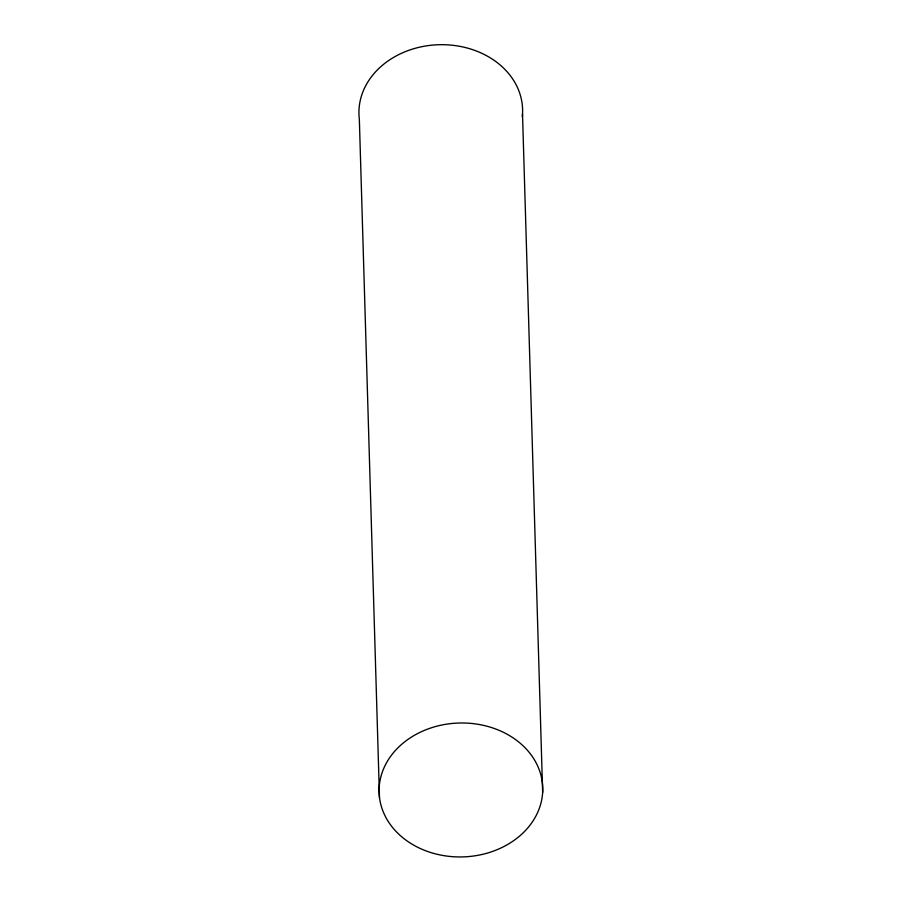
<?xml version="1.0" encoding="UTF-8"?>
<svg xmlns="http://www.w3.org/2000/svg" width="902" height="902" viewBox="0 0 902 902"><rect width="100%" height="100%" fill="white"/><g stroke="black" fill="none" stroke-linecap="round" stroke-linejoin="round"><path stroke-width="1.35" d="M522.517 114.148L542.654 792.441A81.856 66.974 -1.7 0 1 416.566 846.696A81.856 66.974 -1.7 0 1 423.512 730.755A81.856 66.974 -1.7 0 1 542.654 792.441M379.483 797.492L359.346 119.188A81.856 66.974 -1.7 0 1 440.289 44.694A81.856 66.974 -1.7 0 1 522.303 116.786"/></g></svg>
